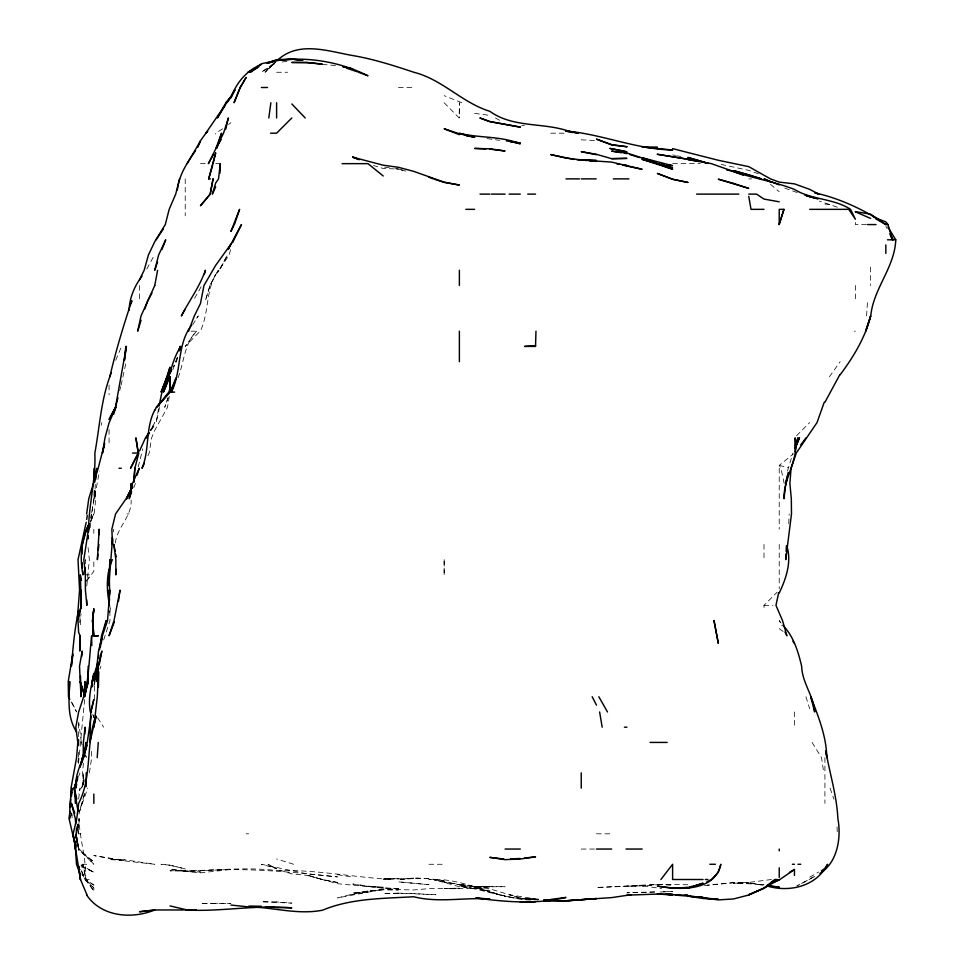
<?xml version="1.0" encoding="UTF-8"?>
<svg xmlns="http://www.w3.org/2000/svg" width="964" height="964" viewBox="0 0 964 964"><rect width="100%" height="100%" fill="white"/><g stroke="black" fill="none" stroke-linecap="round" stroke-linejoin="round"><path stroke-width="0.72" stroke-dasharray="4.82 3.62" d="M76.156 828.281L76.144 833.812L78.602 849.043L93.833 864.238L79.301 849.043L75.879 835.137M78.542 752.125L78.578 763.235L78.602 757.656M78.578 736.58L78.602 720.915M85.627 563.807L85.688 559.65L85.567 562.422M80.53 624.732L80.928 613.658M94.412 699.503L94.448 681.5L94.038 684.488M95.099 490.423L94.894 498.737L94.52 490.423M95.135 489.037L95.267 483.506M76.349 828.281L76.144 833.812L77.228 824.124M94.436 490.423L94.05 498.737L94.135 490.423L94.002 493.146M788.733 523.657L789.179 513.957M80.108 617.816L79.554 623.419M866.576 315.963L867.552 300.732M113.306 531.959L113.487 529.188M75.903 836.583L78.602 824.449L76.578 833.812L78.602 849.043L93.833 861.973L78.602 850.128M86.796 585.967L89.351 559.65L87.748 544.419M77.481 824.124L76.59 833.812L76.108 828.281M90.098 527.814L93.689 498.737M83.422 763.199L82.494 772.887L83.386 783.961M787.468 471.034L792.95 453.044M84.651 699.503L78.602 762.391M78.602 798.939L80.157 788.118L78.602 793.938M76.445 839.355L77.048 828.281M89.387 772.887L91.701 757.656L91.58 747.968M91.652 512.583L99.509 471.034M115.331 543.045C117.162 527.079 131.935 516.571 131.152 500.111M93.388 717.602L93.833 714.866M169.303 396.264L167.483 407.35L154.758 430.33L151.637 437.813L149.179 453.044L146.793 458.117M158.506 408.736L156.168 422.581L159.566 407.35M138.201 466.938L142.829 448.887M77.759 762.018L78.602 757.945M109.655 612.393L111.125 605.344M177.509 357.499L176.557 361.657L173.641 366.669M90.435 518.114L91.435 513.957M177.316 357.499L172.279 371.116M119.669 390.733L120.729 386.576M121.078 385.19L126.248 361.657M78.952 814.134L84.94 792.275L79.373 811.748L87.76 788.118M101.172 425.341L101.883 422.581M230.553 249.7L229.119 255.038L219.057 270.269L227.456 255.038L219.43 270.269L215.683 274.583L218.394 270.269C205.224 288.308 209.634 311.529 200.452 330.845L185.221 346.425L196.391 331.194C183.413 344.907 184.148 364.621 176.798 380.696M201.151 286.718L193.21 300.732M177.521 357.499L173.496 366.669M93.833 685.982L95.195 681.5M84.169 781.202L82.048 788.118L83.507 772.887L83.663 783.961M84.35 779.816L81.494 788.118L84.314 781.202M168.073 397.65L164.711 407.35L168.073 398.048M103.678 639.963L109.98 620.575L109.824 605.344M99.895 669.04L100.931 666.269M78.602 776.394L79.952 772.887M90.532 522.271L93.833 513.957L90.194 521.572M133.767 487.651L135.418 483.506M115.68 360.271L121.585 346.425M90.532 521.199L94.111 513.957L95.797 498.737L94.93 490.423M146.781 268.992L154.445 255.038M150.565 430.197L154.758 422.581L150.444 430.197M86.579 581.232L93.833 571.23L93.833 559.65M192.631 324.844L198.283 315.963L194.897 320.651M150.842 430.703L154.758 424.787L150.529 430.703M829.365 376.888L840.15 361.657M86.35 580.75L90.592 574.881L86.157 574.881M796.493 435.776L809.688 422.581M763.994 607.549L763.994 605.344L777.201 592.149M273.475 64.046L265.112 72.264L275.559 62.166L264.437 72.264L275.499 62.311M784.202 483.506L780.912 468.275L779.225 465.395L793.372 453.923M222.624 128.827L215.683 133.189L215.683 134.032M228.54 124.464L230.914 122.717M814.773 876.433L796.939 885.832L809.374 879.505L815.544 875.107M273.089 63.841L261.377 72.24L276.608 62.467M809.688 877.156L818.581 872.01M771.465 879.505L748.763 882.434L733.532 883.313L748.763 882.867L733.532 882.542L707.227 885.097M428.92 878.722L413.689 878.096L401.241 879.505C415.532 876.891 429.98 878.445 444.151 880.915L428.92 879.505C465.347 877.095 496.785 899.882 532.767 900.087M282.139 61.925L287.682 61.395M413.689 878.096L398.457 879.505L413.689 878.566L383.226 879.108L398.457 878.77L383.226 878.409L391.601 879.505C353.149 877.204 315.204 869.456 276.608 870.528C241.157 866.25 205.525 871.83 169.989 870.829L185.221 870.6L169.989 869.323L185.221 871.601L200.452 871.962L185.221 871.287L200.452 872.842L230.914 869.48L200.452 870.709L185.221 870.167M704.455 885.603L733.532 882.795L763.994 884.783L748.763 882.964L763.994 885.482M200.452 870.709C246.254 867.467 292.02 872.022 337.533 876.915L307.07 873.866L261.377 864.274L276.608 868.456L268.028 864.274L276.608 869.167L291.839 873.878L307.07 875.372L337.533 883.699L398.457 889.639L413.689 889.953L428.92 888.651L459.382 888.218L444.151 888.41C464.552 889.844 484.723 886.073 505.076 886.76L474.613 886.434L489.845 886.988L459.382 885.506L474.613 886.964L489.845 890.507M660.147 892.001L672.607 891.567L660.147 891.833M654.616 891.905L626.925 892.772L654.616 892.074M276.608 72.264L287.609 72.264M398.457 87.495L413.689 87.495M550.769 133.189L565.989 133.189M200.452 163.651L207.368 163.651M215.683 163.651L219.864 163.651M672.607 163.651L700.31 163.651M748.763 178.882L751.534 178.882M866.467 224.576L855.381 224.576L855.381 220.419M191.041 331.194L195.331 331.194M854.333 331.194L855.381 331.194M126.995 513.957L129.019 513.957M763.994 605.344L772.983 605.344M78.602 833.812L78.072 824.124L78.602 833.812L83.615 833.812M246.145 833.812L248.64 833.812M596.451 833.812L611.682 833.812M581.232 849.043L595.077 849.043M81.868 864.274L88.375 864.274M428.92 864.274L444.151 864.274M89.134 879.505L85.278 879.505L81.94 874.758M538.298 899.412L509.414 894.737L489.845 888.832L444.151 882.096L459.382 884.687L433.282 879.505L459.382 886.711L474.613 888.832L505.076 896.279L520.307 898.797L538.298 899.183C521.813 899.569 505.449 897.11 489.845 891.796L499.701 894.737L474.613 887.904L489.845 891.7L474.613 886.964L459.382 883.976M687.838 884.747L657.376 884.362L596.451 887.519L642.144 885.699L626.925 886.217L642.144 885.808L661.533 888.543M402.603 170.146L398.457 169.062L383.226 168.471L373.526 165.495M535.538 899.882L520.307 898.05L509.414 894.737L520.307 898.05L538.298 899.99L520.307 898.532L538.298 899.026M660.147 884.482L642.144 886.024L657.376 884.362L672.607 885.024L661.533 884.542M538.298 899.858L520.307 898.05M581.232 139.804L595.077 140.551M824.919 204.115L833.233 204.597M521.693 125.453L524.452 125.633M322.301 64.419L336.147 65.552M487.073 138.611L499.533 140.346M474.613 113.378L489.845 115.403M384.612 167.158L390.143 167.905L387.371 167.543M398.457 169.025L395.686 168.652L406.76 171.339M293.622 864.274L276.608 858.972M461.792 102.726L444.151 95.653M337.533 874.649L352.764 877.192M721.072 164.41L748.763 170.363L758.463 173.797M672.607 154.951L675.378 155.493M676.764 155.758L680.921 156.566M797.168 192.547L784.768 188.125M779.225 465.395L788.444 467.636M837.379 207.236L819.388 201.078M81.145 866.756L93.833 872.215L81.048 864.997M81.145 865.6L93.833 872.215M495.412 117.957L502.654 122.006M779.225 628.6L783.527 631.806M770.525 184.377L779.225 191.715M93.833 890.29L93.833 887.88L85.266 879.505L79.277 867.986M93.833 887.88L85.29 879.505L80.819 869.347L85.29 879.505L93.833 890.977L86.278 879.505L83.012 864.274L85.579 879.505C86.591 858.719 79.554 839.102 79 818.581L78.602 828.148L79.482 815.701M444.151 102.726L459.153 117.957L459.382 102.726L459.382 117.813M781.057 622.925L779.225 620.575L781.792 625.66M97.617 717.819L103.678 727.193M812.086 742.425L821.521 757.656L823.786 772.887M71.167 701.816L76.59 711.962L71.059 700.539M885.844 226.178L887.157 228.661M92.665 714.589L93.833 717.204M830.064 788.118L833.932 799.192M81.181 742.425L82.121 745.196M805.94 696.731L809.688 708.709M76.023 837.969L78.602 849.043L75.891 833.812M75.578 833.812L78.602 849.043M75.987 836.583L76.409 839.355M76.614 840.741L77.867 849.043M81.386 742.425L78.711 722.169M71.481 813.05L72.276 818.581L71.794 813.05M837.053 826.895L837.294 833.812M870.613 267.052L870.613 285.501M855.381 285.501L855.381 300.732M824.919 757.656L824.919 803.349M794.457 711.962L794.457 727.193M779.225 468.275L779.225 529.188M779.225 544.419L779.225 588.739M763.994 544.419L763.994 559.65M185.221 178.882L185.221 215.803M139.527 285.501L139.527 300.732M109.065 384.998L109.065 394.83M109.065 429.498L109.065 444.874M93.833 529.188L93.833 533.405M444.151 559.65L444.151 575.544L444.151 559.65M209.875 285.501L205.38 300.732L210.14 285.501L215.683 274.415L209.875 285.501M349.956 894.737L337.533 897.906L383.226 889.314L352.764 892.857L367.995 891.941L349.956 894.737M367.995 890.989L352.764 893.676L383.226 889.82L398.457 889.917L383.226 889.639L367.995 890.989M489.845 886.555L474.613 887.483L489.845 886.639M398.457 893.122L383.226 893.592L413.689 893.592L435.933 894.737L398.457 893.122M215.683 903.304L200.452 903.533L230.914 903.449L215.683 903.304M276.608 901.918L261.377 901.738L291.839 903.111L276.608 901.918M124.296 859.743L109.065 859.514L124.296 860.539L93.833 855.598L124.296 860.852L154.758 864.274L124.296 859.743M398.457 888.591L383.226 888.001L352.764 884.036L367.995 886.35L383.226 887.205L367.995 886.229L383.226 888.001L398.457 888.591M428.92 884.663L398.457 881.855L428.92 884.663M169.989 865.178L161 864.274L169.989 865.226L185.221 868.889L169.989 865.178M337.533 882.494L322.301 879.59L307.07 875.071L322.301 879.505L337.533 882.494M474.613 888.832L459.382 885.747L474.613 888.892M93.833 885.048L85.278 879.505L93.833 885.048M86.362 757.656L85.422 754.884L86.362 757.656M78.602 846.754L75.722 836.692L78.602 846.754"/><path stroke-width="1.45" d="M78.542 745.196L78.554 739.509M70.999 796.433L71.023 788.118L76.578 757.656L77.819 742.425L75.807 727.193L78.602 712.179L88.182 682.886M170.05 376.888L169.989 392.119L156.457 407.35L168.857 392.119L169.989 388.468L170.05 376.888L170.146 389.348M69.131 696.731L69.697 681.5C69.059 698.623 66.769 716.879 76.626 732.038M86.157 786.732L86.23 772.887M88.158 666.269L88.049 681.5L84.651 696.731C88.809 676.68 89.447 656.183 91.64 635.806L91.809 645.506M94.219 482.121L94.364 468.275L94.713 482.121L96.834 468.275L95.701 479.349M112.378 537.502C111.691 553.601 109.739 569.555 109.065 585.666L109.354 582.979M75.072 842.126L76.469 864.274L78.602 870.01M99.063 534.731L99.172 529.188L97.364 559.65L97.906 554.119M109.8 566.579L109.944 559.65L109.547 566.579M98.798 671.812L98.388 687.043M535.538 345.702L524.597 346.425L535.538 346.425L535.972 331.194M77.445 617.816L79.566 590.113L78.024 559.65L86.206 522.271M794.842 446.115L795.119 437.813C799.457 459.286 783.515 477.337 783.985 498.737L785.817 483.506M80.337 635.806L79.807 651.037L80.108 635.806L78.602 632.324L78.012 620.575L81.313 605.344L80.337 574.881L81.362 580.424M219.937 173.339L220.286 163.651L218.515 178.882L215.683 183.003L212.333 194.113L215.683 186.871M84.772 734.122L85.061 727.193L83.41 742.425L83.145 757.656L82.193 761.813M81.952 554.119L82.398 544.419L86.567 529.188L88.989 524.115M80.506 675.969L81.012 696.731L79.506 666.269L82.193 651.037L81.735 656.58M85.302 567.965L85.41 590.113L86.844 605.344L86.7 599.813M786.021 554.119L785.756 559.65L791.492 513.957L791.324 498.737L789.89 483.506L791.07 468.275L796.288 453.044L817.014 422.581L824.232 402.289M786.154 551.348L786.407 545.805M81.205 608.115L81.072 590.113M92.074 682.886L91.857 687.043L92.05 684.271M116.162 569.35L115.849 574.881L115.849 559.65L113.824 544.419L115.126 551.348M75.662 800.578L75.505 803.349L74.264 788.118L77.433 777.454M109.221 572.122L109.39 569.35M109.39 599.813L109.065 605.344L109.065 590.113M109.715 594.27L109.221 574.881M71.408 796.433L71.926 788.118L69.974 803.349L69.613 818.581L69.854 815.809M109.944 590.113L107.522 620.575L102.377 635.806L98.521 651.037L96.894 666.269L96.966 681.5L97.111 666.269L94.352 681.5L95.773 675.969M130.55 493.194L131.152 483.506L131.249 490.423M88.23 678.74L84.025 696.731L84.916 681.5L84.928 691.2M112.848 538.888L112.487 544.419L111.848 529.188L115.56 513.957L126.079 498.737L132.478 487.314M75.529 842.126L75.059 849.043L75.65 844.886M97.207 757.656L98.28 742.425M134.84 468.275L133.827 482.121L134.84 468.275L138.84 453.044M83.374 754.884L82.157 761.813M129.104 310.42C129.417 297.972 134.502 286.019 141.985 276.186M101.425 642.735L102.076 635.806L100.389 646.892M98.316 549.962L98.87 544.419M125.814 346.425L124.44 360.271L124.874 357.499M84.904 752.125L85.892 742.425C85.338 758.475 74.373 771.742 75.843 788.118L76.662 783.961M92.628 620.575L93.159 635.806L92.592 620.575L93.833 608.947L92.508 620.575L93.833 635.806L98.195 635.806L93.833 635.806L92.628 620.575L93.833 608.947M91.038 716.119L87.266 742.425L83.519 757.656L87.097 745.196M786.479 479.349L786.154 482.121L787.588 475.192M69.926 811.664L69.059 818.581L75.782 847.657M70.444 807.507L70.746 799.192M78.072 614.96L78.602 610.742C74.469 628.889 73.131 647.688 71.348 666.269L71.902 662.123M97.93 662.123C93.147 678.246 87.302 694.658 90.303 711.962L91.508 711.962M98.473 657.966L98.834 655.195M72.264 659.352L72.818 655.195M268.811 117.957L270.86 102.726M86.652 513.957L88.76 498.737L98.171 468.275L104.654 443.344M125.26 354.728L126.405 346.425L115.451 407.35L109.065 419.509L115.535 407.35L117.933 397.65M99.581 649.652L101.533 635.806L106.136 620.575L105.257 626.118M118.464 601.199L120.054 590.113L114.029 620.575L109.065 635.806L114.33 621.961M71.179 796.433L71.842 792.275M81.277 764.585L82.386 757.656L80.048 767.356M86.652 519.5L87.314 515.342M888.001 227.106L895.761 239.807C894.737 267.534 873.227 288.754 870.757 315.963L865.672 331.194L870.613 315.963C865.286 337.581 853.357 357.09 840.15 374.779M72.866 653.809L68.239 681.5L68.456 696.731L69.818 699.274M154.77 285.501L157.59 270.269M99.196 664.883L101.847 651.037L98.328 666.269L98.039 687.043L98.039 681.5L97.304 696.731L93.833 727.193L95.954 716.119M177.364 189.956C178.846 175.195 187.197 162.603 195.475 150.758M786.263 482.121L788.227 472.42M131.212 303.503L131.803 300.732C123.428 325.772 115.752 351.113 109.788 376.888M159.036 405.964L161.952 392.119L169.989 367.151L164.025 387.962M784.997 631.998L786.913 635.806L782.515 620.575L775.972 605.344L778.635 592.884M794.902 451.658L797.915 437.813L794.842 448.597M179.087 350.571L180.039 346.425L179.015 350.571M95.785 716.216C85.459 744.545 92.544 776.237 78.662 803.349L76.771 818.581L73.168 833.812L80.506 879.505L86.929 894.737M225.793 129.031L228.372 117.957L223.54 133.189L208.369 163.651L213.49 154.541M90.893 711.962L93.833 699.551L90.773 711.962L89.869 742.425L93.833 725.434M104.474 444.729L102.473 453.044L104.992 437.813L109.065 422.822L115.813 407.35L113.632 414.267M89.11 523.657L87.784 529.188L89.435 525.043M210.417 178.882L208.694 178.882L215.683 152.806L213.056 163.651M78.602 616.225L81.338 605.344M179.593 178.882L175.713 194.113L169.182 209.345L165.29 224.576L154.758 241.675L148.396 255.038L144.166 270.269L139.527 279.741M204.344 274.415L205.404 270.269C199.656 286.718 189.233 300.696 181.353 315.963L185.221 309.167M94.183 724.085L95.954 717.349M141.081 320.205L137.695 331.194L141.009 315.963L154.758 285.513M208.694 178.882L212.658 165.037M179.557 350.571L180.774 346.425C171.568 360.367 170.074 377.117 163.422 392.119L169.278 378.274M232.589 242.651L241.446 224.576L228.456 248.845M216.816 148.42L221.539 133.189L215.948 148.42L221.13 139.539M137.081 475.192L139.238 468.275L132.454 483.506L129.236 498.737L131.622 491.809M783.961 209.345L779.225 224.576L779.225 209.345L783.961 209.345L778.984 224.576M77.735 777.032L74.264 788.118L78.024 811.724M157.518 261.955L154.758 270.269L158.602 255.038L165.7 239.807L161.964 249.495M112.378 559.65C106.293 573.134 106.45 588.257 109.065 602.548M176.026 378.274L171.399 392.119C181.943 370.947 176.761 344.353 191.499 325.338M111.342 372.731C100.991 398.373 99.846 426.136 94.858 453.044C95.978 479.662 88.531 505.437 88.447 531.959L89.098 525.043L83.832 559.65L85.459 574.881M234.409 224.576L239.59 209.345L230.914 231.42L233.818 225.709M144.757 309.034L147.745 300.732L151.951 293.032M77.65 779.008L74.324 788.118L76.759 799.192M188.583 331.194L194.318 315.963L200.452 303.564L203.97 285.501L215.683 265.341L230.914 244.109L228.456 248.965M154.758 410.074C145.19 428.185 149.854 449.598 142.009 468.275L144.407 463.19M839.728 374.876L824.919 402.277M175.894 378.274L169.989 392.119L156.361 407.35L154.758 410.363M139.527 451.019L145.468 437.813L148.842 433.077M126.633 498.737L132.514 486.037L126.633 498.737L130.622 491.122M89.206 523.862C80.988 539.442 79.614 557.782 83 574.881L82.651 570.736M138.382 453.044L130.538 468.275L138.214 453.044L135.876 437.813L138.382 453.044L132.538 453.044M234.975 90.074L230.914 97.834C236.047 83.133 246.651 70.276 261.377 64.431M146.359 437.813L149.155 432.728M234.782 90.038L226.962 102.726L230.914 97.003L225.913 102.726L217.418 117.957L225.19 105.269M146.142 437.813L149.01 432.728M187.149 163.651L200.452 141.081L197.584 147.191L200.452 140.756L207.332 131.249M173.014 387.034L169.989 392.119L174.665 392.119M225.962 103.895L205.766 133.189L207.754 131.249M146.926 436.62L149.275 433.077M156.072 239.807L163.193 229.263M779.225 593.005C786.046 578.737 791.95 561.59 786.745 545.805M800.723 444.838L806.097 437.813M660.894 879.505L672.607 864.274L672.607 879.505L703.069 879.505M225.913 102.726L230.914 97.003M291.839 117.957L276.608 133.189L270.571 133.189M277.572 60.178C298.659 40.536 328.085 51.261 352.764 55.563C373.55 59.045 393.71 65.6 413.689 72.192L413.821 72.264C442.319 79.385 462.033 102.726 489.845 111.318C514.198 128.911 546.082 121.621 572.459 132.598M777.225 879.505L775.092 879.505L763.994 888.278L748.799 894.737L763.994 888.121L779.225 879.505L775.418 881.192M775.092 879.505L763.994 888.121L748.763 895.002L733.532 898.954L718.301 899.906L703.069 897.894M821.412 870.89L824.919 868.371L827.63 864.274C816.375 886.434 789.179 892.881 766.766 885.844L779.225 887.097L766.766 885.627M794.457 875.469L794.457 869.516L779.225 879.927L773.694 882.229M257.689 67.516L250.327 72.264L261.377 63.781L276.608 60.419L268.293 62.997M819.846 873.48C837.511 862.72 841.476 837.583 837.873 818.581C836.776 795.577 829.715 773.405 825.787 750.787M789.383 872.42L794.457 869.516M258.942 66.444L248.001 72.264L257.364 67.432M706.66 882.024L711.432 879.505L718.301 872.3L720.843 864.274C714.927 891.772 679.042 890.097 657.376 886.109L672.607 888.037L687.838 887.892L703.069 883.205L687.838 888.193L672.607 888.338L687.838 887.326M273.836 61.612L266.908 63.178L276.608 59.708L291.839 59.021L302.913 60.262M689.224 887.013L691.995 886.398M550.769 899.424L565.989 897.424C536.333 904.521 505.883 902.051 475.999 897.99M524.452 858.044L535.538 856.863L520.307 859.008L505.076 859.647L489.845 857.37L503.69 858.984M291.839 59.394L276.608 60.551C307.829 56.346 339.87 61.744 367.995 75.794L358.524 72.264M590.92 898.966L565.989 900.858L543.841 900.629M593.691 898.749L596.451 898.544L565.989 900.954L543.841 900.364M565.989 900.689L611.682 897.605L631.01 894.737L626.925 895.158L657.376 894.074L672.607 894.737L665.69 894.098M510.607 858.9L520.307 858.49M520.307 902.208L535.538 901.75M611.682 158.662L626.925 158.373L611.682 158.686L596.451 154.312L581.232 151.673L596.451 154.698M185.221 910.112L196.295 910.04L185.221 909.968C220.852 912.052 256.171 904.545 291.839 907.859L276.608 907.63M261.377 87.495L267.51 87.495M342.075 163.651L367.995 163.651L383.226 175.978M565.989 178.882L579.485 178.882M581.232 178.882L596.198 178.882M613.357 178.882L628.889 178.882M480 194.113L489.845 194.113M491.399 194.113L505.076 194.113M509.1 194.113L520.307 194.113M527.742 194.113L535.538 194.113M696.586 194.113L738.798 194.113M748.763 194.113L756.571 194.113L763.994 199.066L779.225 201.813M465.805 209.345L474.613 209.345M763.994 209.345L751.004 209.345L748.763 196.379M809.688 209.345L848.718 209.345L855.381 219.214L850.561 209.345C833.45 198.198 811.784 200.066 794.457 189.426C774.695 181.726 753.631 178.34 733.532 171.592L743.232 175.159M867.588 224.576L876.023 224.576M875.698 218.78L885.844 224.576L888.025 224.576L892.387 239.807L890.206 234.722M887.47 239.807L895.761 239.807M119.006 468.275L121.283 468.275M624.407 727.193L626.925 727.193M650.11 742.425L667.148 742.425M505.076 849.043L520.307 849.043M596.451 849.043L611.682 849.043M625.985 849.043L642.144 849.043M709.853 864.274L715.409 864.274M792.408 864.274L794.457 864.274M797.963 864.274L800.723 864.274M705.311 879.505L707.938 879.505M669.847 894.11L672.607 894.122M642.144 146.974L657.376 147.106M248.917 906.064L261.377 906.268M183.485 909.968L156.072 909.968L139.527 911.739L154.758 909.968C131.767 919.439 101.112 916.872 86.471 894.737M543.841 900.219L550.769 900.496L543.841 900.147M246.145 906.799C271.583 906.763 296.876 915.173 322.301 910.245L323.121 909.968C351.764 898.195 383.286 898.544 413.689 896.749C438.813 903.135 464.515 897.171 489.845 899.038L475.999 897.942M485.687 148.926L474.637 148.42L489.845 148.805L505.076 150.999L489.845 149.119M657.376 894.074L687.838 895.315L685.018 895.122M546.612 899.882L550.769 900.207L547.998 899.942M675.378 895.11L703.069 897.376L687.838 896.098L703.069 898.496L718.301 899.267L714.155 898.882M294.61 59.648L301.527 60.25M704.455 898.014L711.384 898.641M265.534 906.642L275.222 907.51M586.763 160.506L565.989 158.12L550.769 154.589L574.303 159.47M589.534 160.759L596.451 161.41M665.847 894.182L672.607 894.881M230.914 905.063L246.145 906.63M568.579 131.743L565.989 131.032C602.078 134.104 636.071 149.336 672.607 149.998L644.892 147.263M510.607 141.829L520.307 142.997L506.462 140.901M577.075 159.843L596.451 160.482L581.232 160L611.682 162.109L642.144 169.278L622.587 165.133M616.803 163.868L619.707 164.302M622.587 164.736L626.925 165.386M621.382 152.71L611.682 151.143L626.925 153.011L656.002 162.506L642.144 157.747L672.607 165.7L667.196 164.784M624.154 153.155L626.925 153.601M466.299 135.804L474.613 137.141L459.382 133.779L444.151 128.778L459.382 134.683M187.173 909.968L169.989 905.907M661.786 163.88L664.497 164.338M855.381 211.622L870.613 214.177L885.844 224.576M698.924 161.41L687.838 159.506L711.384 163.651L733.532 171.472L726.615 169.881M565.989 131.032L578.34 133.189L565.989 130.682M514.764 142.66L520.307 143.793C500.641 135.924 479.53 138.165 459.382 133.309L474.613 137.25M343.064 66.841L352.764 68.914L343.064 66.733M703.069 162.133L708.142 163.35L687.838 157.469L703.069 161.868M806 195.451L813.845 197.921M815.303 192.945C838.09 198.09 859.719 207.814 879.505 220.166M672.607 148.637L718.301 160.265L748.763 166.652L770.441 178.882L779.225 182.1L794.457 183.859L809.688 189.366L818.846 194.113L814.917 192.945M809.688 196.692L804.904 194.969L818.002 199.03M347.221 68.396L357.367 71.818M644.916 159.253L649.073 160.506M655.339 163.241L642.144 159.156L672.607 167.917L656.653 163.651M629.685 154.481L639.385 157.542M434.668 179.316L444.151 182.389L459.382 185.052L444.151 182.16L413.689 171.363L398.457 167.302L383.226 165.206L352.764 157.18L355.535 158.361M428.92 177.171L433.318 178.882M779.225 184.871L763.994 178.882L771.61 182.425M873.384 216.984L885.844 221.925L888.025 224.576M855.381 211.815L870.613 218.418M359.102 159.747L352.764 156.951L356.861 158.783M291.839 103.967L305.202 117.957M782.889 625.262C793.625 636.421 798.204 651.556 801.65 666.269C802.096 682.705 813.604 695.622 814.652 711.962L810.724 696.731C818.316 716.385 826.437 736.255 826.811 757.656L825.63 750.787M792.878 641.253L794.457 643.422M598.837 696.731L607.477 711.962M890.459 234.855L893.086 239.807L890.073 233.457M592.173 696.731L596.451 705.118M74.77 813.05L71.384 803.349L75.3 818.581L75.758 824.124M84.145 693.96L80.145 681.5L84.495 695.345M75.807 844.886L72.674 833.812L75.794 846.271M115.644 554.119L116.162 556.891M599.62 711.962L602.175 727.193M80.506 879.505L78.602 866.021L80.349 879.505M81.94 562.422L82.41 567.965M109.016 597.234L109.065 601.512M885.844 244.916L885.844 253.412M779.225 849.043L779.225 850.826M779.225 867.793L779.225 877.397M581.232 772.887L581.232 788.118M459.382 270.269L459.382 285.501M459.382 331.194L459.382 361.657M276.608 102.726L276.608 117.957M169.989 388.468L169.989 390.962M93.833 794.095L93.833 803.349M88.206 536.117L88.061 538.888L88.218 536.117M109.414 598.692L109.065 604.404L109.414 598.692M213.068 178.882L210.248 194.113L200.452 205.778L210.128 194.113L213.068 178.882M93.833 673.535L92.195 681.5L93.833 673.535M167.061 376.888L161.096 392.119L167.073 376.888M240.144 87.495L234.059 102.726L240.289 87.495L246.145 77.409L240.144 87.495M799.457 437.813L795.011 448.597L799.457 437.813M171.387 370.441L169.989 372.948L171.447 370.441M307.07 62.527L291.839 62.455L307.07 62.564L322.301 64.118L307.07 62.527M626.925 146.745L611.682 144.949L596.451 139.129L611.682 144.636L626.925 146.745M687.838 159.253L657.376 154.288L687.838 159.253M611.682 148.697L609.826 148.42L626.925 151.83L611.682 148.697M520.307 127.115L489.845 121.693L479.867 117.957L489.845 121.5L520.307 127.115M687.838 182.425L672.607 179.316L657.376 173.436L672.607 179.208L687.838 182.425M748.763 174.761L733.532 170.616L761.355 178.882L748.763 174.761M733.532 183.437L718.301 179.171L748.763 188.402L733.532 183.437M657.376 163.615L642.144 159.289L672.607 169.266L657.376 163.615M718.301 643.265L713.999 620.575L718.301 643.265"/></g></svg>
